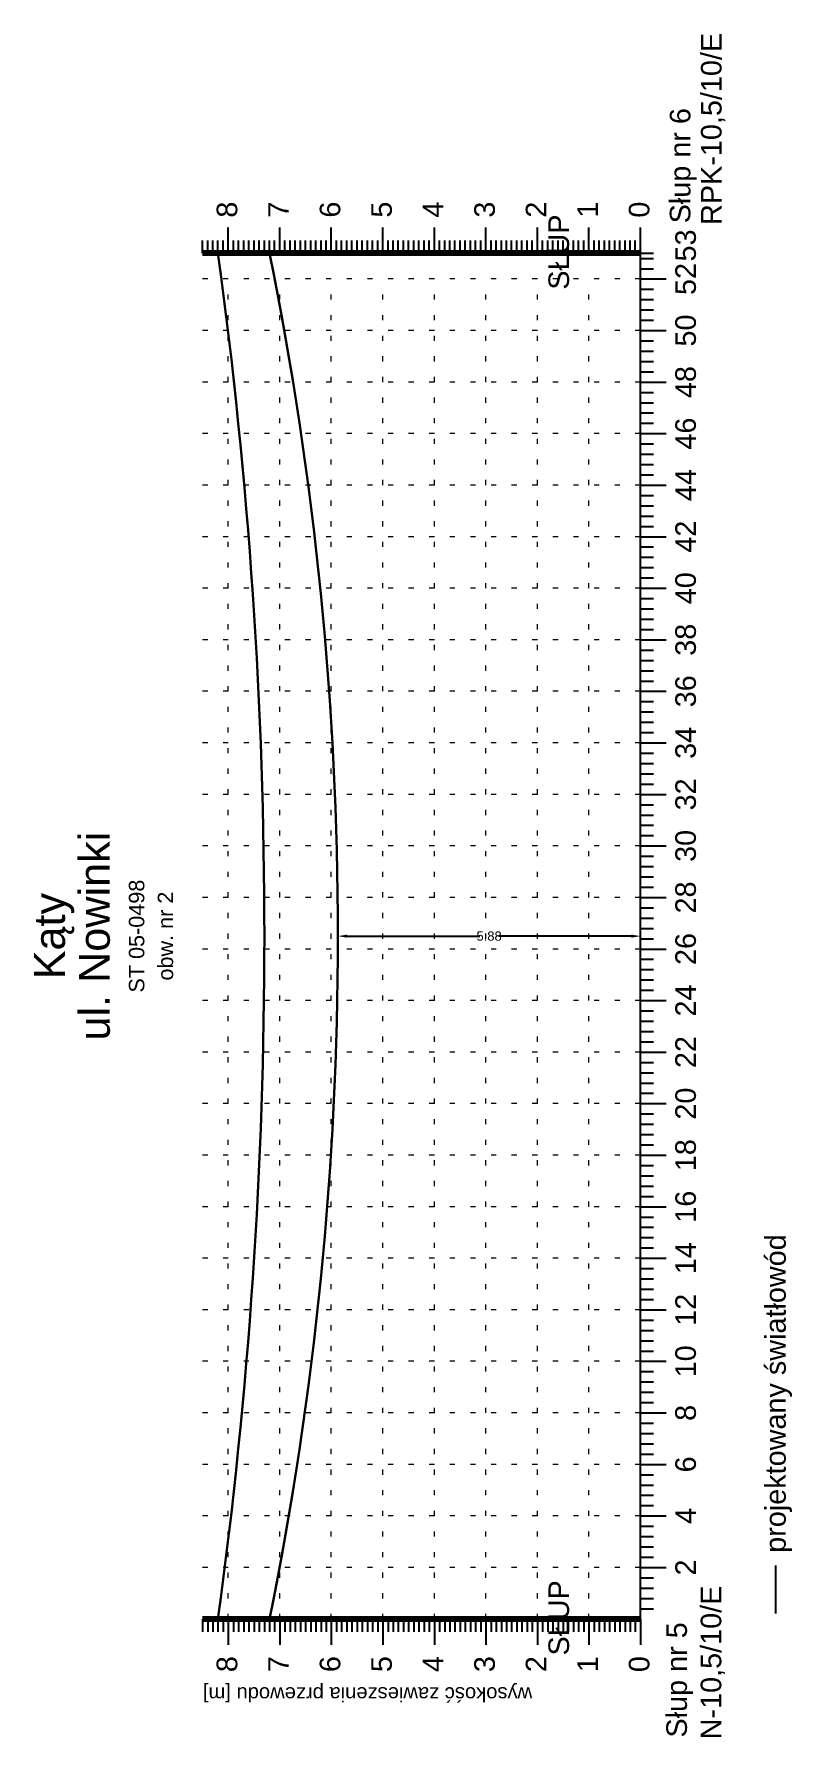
# Model space of a CAD drawing. Header units: inches. Extents: x -871 to 330, y 1326 to 1364.
# Drawn here: x 13.63 to 28.34, y 1329.22 to 1362.26 of the extents above; entities that cross this region are included whole.
import ezdxf
from ezdxf.enums import TextEntityAlignment as Align

# ---------------------------------------------------------------- set-up
doc = ezdxf.new("R2010")
doc.units = ezdxf.units.IN
doc.header["$MEASUREMENT"] = 0
doc.linetypes.add('ACAD_ISO07W100', pattern=[3, 0, -3])
doc.layers.add('ramka', color=7, linetype='Continuous', plot=False)
doc.styles.get("Standard").update_dxf_attribs({"font": 'arial.ttf'})
doc.dimstyles.get("Standard").update_dxf_attribs({"dimtxt": 0.25, "dimasz": 0.18, "dimexe": 0.18, "dimexo": 0.0625, "dimgap": -0.09, "dimtad": 0, "dimtih": 1, "dimtoh": 1, "dimzin": 0, "dimdsep": 46, "dimtxsty": 'Standard', "dimcen": 0.09, "dimadec": 0, "dimazin": 0, "dimtfac": 1, "dimtofl": 0, "dimtmove": 0, "dimatfit": 3, "dimfxl": 1, "dimtolj": 1, "dimtzin": 0, "dimarcsym": 0})

# ---------------------------------------------------------------- blocks, each defined once
blk = doc.blocks.new('*D17')
at = {"color": 0, "lineweight": -2}
for p, q in [((19.527, 1344.813), (19.527, 1344.938)), ((19.707, 1344.758), (22.284, 1344.758)), ((25.222, 1344.758), (22.644, 1344.758)), ((25.402, 1344.663), (25.402, 1344.938))]:
    blk.add_line(p, q, dxfattribs=at)
at = {"color": 0}
for points in [[(19.707, 1344.788), (19.707, 1344.728), (19.527, 1344.758)], [(25.222, 1344.788), (25.222, 1344.728), (25.402, 1344.758)]]:
    blk.add_solid(points, dxfattribs=at)
at = {"layer": 'Defpoints', "color": 0}
for p in [(19.527, 1344.75), (25.402, 1344.758), (25.402, 1344.6)]:
    blk.add_point(p, dxfattribs=at)
at = {"color": 0, "lineweight": 25, "insert": (22.464, 1344.758), "char_height": 0.18, "attachment_point": 5}
blk.add_mtext('\\A1;5.88', dxfattribs=at)

msp = doc.modelspace()

# ---------------------------------------------------------------- linework, layer by layer
for p, q in [((17.402, 1358.008), (17.402, 1358.508)), ((18.402, 1358.008), (18.402, 1358.508)), ((19.402, 1358.008), (19.402, 1358.508)), ((20.402, 1358.008), (20.402, 1358.508)), ((21.402, 1358.008), (21.402, 1358.508)), ((22.402, 1358.008), (22.402, 1358.508)), ((23.402, 1358.008), (23.402, 1358.508)), ((24.402, 1358.008), (24.402, 1358.508)), ((25.402, 1358.008), (25.402, 1358.508)), ((16.902, 1358.008), (16.902, 1358.258)), ((16.902, 1358.008), (25.402, 1358.008)), ((17.002, 1358.008), (17.002, 1358.258)), ((17.102, 1358.008), (17.102, 1358.258)), ((17.202, 1358.008), (17.202, 1358.258)), ((17.302, 1358.008), (17.302, 1358.258)), ((17.502, 1358.008), (17.502, 1358.258)), ((17.602, 1358.008), (17.602, 1358.258)), ((17.702, 1358.008), (17.702, 1358.258)), ((17.802, 1358.008), (17.802, 1358.258)), ((17.902, 1358.008), (17.902, 1358.258)), ((18.002, 1358.008), (18.002, 1358.258)), ((18.102, 1358.008), (18.102, 1358.258)), ((18.202, 1358.008), (18.202, 1358.258)), ((18.302, 1358.008), (18.302, 1358.258)), ((18.502, 1358.008), (18.502, 1358.258)), ((18.602, 1358.008), (18.602, 1358.258)), ((18.702, 1358.008), (18.702, 1358.258)), ((18.802, 1358.008), (18.802, 1358.258)), ((18.902, 1358.008), (18.902, 1358.258)), ((19.002, 1358.008), (19.002, 1358.258)), ((19.102, 1358.008), (19.102, 1358.258)), ((19.202, 1358.008), (19.202, 1358.258)), ((19.302, 1358.008), (19.302, 1358.258)), ((19.502, 1358.008), (19.502, 1358.258)), ((19.602, 1358.008), (19.602, 1358.258)), ((19.702, 1358.008), (19.702, 1358.258)), ((19.802, 1358.008), (19.802, 1358.258)), ((19.902, 1358.008), (19.902, 1358.258)), ((20.002, 1358.008), (20.002, 1358.258)), ((20.102, 1358.008), (20.102, 1358.258)), ((20.202, 1358.008), (20.202, 1358.258)), ((20.302, 1358.008), (20.302, 1358.258)), ((20.502, 1358.008), (20.502, 1358.258)), ((20.602, 1358.008), (20.602, 1358.258)), ((20.702, 1358.008), (20.702, 1358.258)), ((20.802, 1358.008), (20.802, 1358.258)), ((20.902, 1358.008), (20.902, 1358.258)), ((21.002, 1358.008), (21.002, 1358.258)), ((21.102, 1358.008), (21.102, 1358.258)), ((21.202, 1358.008), (21.202, 1358.258)), ((21.302, 1358.008), (21.302, 1358.258)), ((21.502, 1358.008), (21.502, 1358.258)), ((21.602, 1358.008), (21.602, 1358.258)), ((21.702, 1358.008), (21.702, 1358.258)), ((21.802, 1358.008), (21.802, 1358.258)), ((21.902, 1358.008), (21.902, 1358.258)), ((22.002, 1358.008), (22.002, 1358.258)), ((22.102, 1358.008), (22.102, 1358.258)), ((22.202, 1358.008), (22.202, 1358.258)), ((22.302, 1358.008), (22.302, 1358.258)), ((22.502, 1358.008), (22.502, 1358.258)), ((22.602, 1358.008), (22.602, 1358.258)), ((22.702, 1358.008), (22.702, 1358.258)), ((22.802, 1358.008), (22.802, 1358.258)), ((22.902, 1358.008), (22.902, 1358.258)), ((23.002, 1358.008), (23.002, 1358.258)), ((23.102, 1358.008), (23.102, 1358.258)), ((23.202, 1358.008), (23.202, 1358.258)), ((23.302, 1358.008), (23.302, 1358.258)), ((23.502, 1358.008), (23.502, 1358.258)), ((23.602, 1358.008), (23.602, 1358.258)), ((23.702, 1358.008), (23.702, 1358.258)), ((23.802, 1358.008), (23.802, 1358.258)), ((23.902, 1358.008), (23.902, 1358.258)), ((24.002, 1358.008), (24.002, 1358.258)), ((24.102, 1358.008), (24.102, 1358.258)), ((24.202, 1358.008), (24.202, 1358.258)), ((24.302, 1358.008), (24.302, 1358.258)), ((24.502, 1358.008), (24.502, 1358.258)), ((24.602, 1358.008), (24.602, 1358.258)), ((24.702, 1358.008), (24.702, 1358.258)), ((24.802, 1358.008), (24.802, 1358.258)), ((24.902, 1358.008), (24.902, 1358.258)), ((25.002, 1358.008), (25.002, 1358.258)), ((25.102, 1358.008), (25.102, 1358.258)), ((25.202, 1358.008), (25.202, 1358.258)), ((25.302, 1358.008), (25.302, 1358.258)), ((25.402, 1331.508), (25.402, 1358.008)), ((25.402, 1358.008), (25.652, 1358.008)), ((25.402, 1357.908), (25.652, 1357.908)), ((25.402, 1357.708), (25.652, 1357.708)), ((25.402, 1357.508), (25.902, 1357.508)), ((25.402, 1357.308), (25.652, 1357.308)), ((25.402, 1357.108), (25.652, 1357.108)), ((25.402, 1356.908), (25.652, 1356.908)), ((25.402, 1356.708), (25.652, 1356.708)), ((25.402, 1356.508), (25.902, 1356.508)), ((25.402, 1356.308), (25.652, 1356.308)), ((25.402, 1356.108), (25.652, 1356.108)), ((25.402, 1355.908), (25.652, 1355.908)), ((25.402, 1355.708), (25.652, 1355.708)), ((25.402, 1355.508), (25.902, 1355.508)), ((25.402, 1355.308), (25.652, 1355.308)), ((25.402, 1355.108), (25.652, 1355.108)), ((25.402, 1354.908), (25.652, 1354.908)), ((25.402, 1354.708), (25.652, 1354.708)), ((25.402, 1354.508), (25.902, 1354.508)), ((25.402, 1354.308), (25.652, 1354.308)), ((25.402, 1354.108), (25.652, 1354.108)), ((25.402, 1353.908), (25.652, 1353.908)), ((25.402, 1353.708), (25.652, 1353.708)), ((25.402, 1353.508), (25.902, 1353.508)), ((25.402, 1353.308), (25.652, 1353.308)), ((25.402, 1353.108), (25.652, 1353.108)), ((25.402, 1352.908), (25.652, 1352.908)), ((25.402, 1352.708), (25.652, 1352.708)), ((25.402, 1352.508), (25.902, 1352.508)), ((25.402, 1352.308), (25.652, 1352.308)), ((25.402, 1352.108), (25.652, 1352.108)), ((25.402, 1351.908), (25.652, 1351.908)), ((25.402, 1351.708), (25.652, 1351.708)), ((25.402, 1351.508), (25.902, 1351.508)), ((25.402, 1351.308), (25.652, 1351.308)), ((25.402, 1351.108), (25.652, 1351.108)), ((25.402, 1350.908), (25.652, 1350.908)), ((25.402, 1350.708), (25.652, 1350.708)), ((25.402, 1350.508), (25.902, 1350.508)), ((25.402, 1350.308), (25.652, 1350.308)), ((25.402, 1350.108), (25.652, 1350.108)), ((25.402, 1349.908), (25.652, 1349.908)), ((25.402, 1349.708), (25.652, 1349.708)), ((25.402, 1349.508), (25.902, 1349.508)), ((25.402, 1349.308), (25.652, 1349.308)), ((25.402, 1349.108), (25.652, 1349.108)), ((25.402, 1348.908), (25.652, 1348.908)), ((25.402, 1348.708), (25.652, 1348.708)), ((25.402, 1348.508), (25.902, 1348.508)), ((25.402, 1348.308), (25.652, 1348.308)), ((25.402, 1348.108), (25.652, 1348.108)), ((25.402, 1347.908), (25.652, 1347.908)), ((25.402, 1347.708), (25.652, 1347.708)), ((25.402, 1347.508), (25.902, 1347.508)), ((25.402, 1347.308), (25.652, 1347.308)), ((25.402, 1347.108), (25.652, 1347.108)), ((25.402, 1346.908), (25.652, 1346.908)), ((25.402, 1346.708), (25.652, 1346.708)), ((25.402, 1346.508), (25.902, 1346.508)), ((25.402, 1346.308), (25.652, 1346.308)), ((25.402, 1346.108), (25.652, 1346.108)), ((25.402, 1345.908), (25.652, 1345.908)), ((25.402, 1345.708), (25.652, 1345.708)), ((25.402, 1345.508), (25.902, 1345.508)), ((25.402, 1345.308), (25.652, 1345.308)), ((25.402, 1345.108), (25.652, 1345.108)), ((25.402, 1344.908), (25.652, 1344.908)), ((25.402, 1344.708), (25.652, 1344.708)), ((25.402, 1344.508), (25.902, 1344.508)), ((25.402, 1344.308), (25.652, 1344.308)), ((25.402, 1344.108), (25.652, 1344.108)), ((25.402, 1343.908), (25.652, 1343.908)), ((25.402, 1343.708), (25.652, 1343.708)), ((25.402, 1343.508), (25.902, 1343.508)), ((25.402, 1343.308), (25.652, 1343.308)), ((25.402, 1343.108), (25.652, 1343.108)), ((25.402, 1342.908), (25.652, 1342.908)), ((25.402, 1342.708), (25.652, 1342.708)), ((25.402, 1342.508), (25.902, 1342.508)), ((25.402, 1342.308), (25.652, 1342.308)), ((25.402, 1342.108), (25.652, 1342.108)), ((25.402, 1341.908), (25.652, 1341.908)), ((25.402, 1341.708), (25.652, 1341.708)), ((25.402, 1341.508), (25.902, 1341.508)), ((25.402, 1341.308), (25.652, 1341.308)), ((25.402, 1341.108), (25.652, 1341.108)), ((25.402, 1340.908), (25.652, 1340.908)), ((25.402, 1340.708), (25.652, 1340.708)), ((25.402, 1340.508), (25.902, 1340.508)), ((25.402, 1340.308), (25.652, 1340.308)), ((25.402, 1340.108), (25.652, 1340.108)), ((25.402, 1339.908), (25.652, 1339.908)), ((25.402, 1339.708), (25.652, 1339.708)), ((25.402, 1339.508), (25.902, 1339.508)), ((25.402, 1339.308), (25.652, 1339.308)), ((25.402, 1339.108), (25.652, 1339.108)), ((25.402, 1338.908), (25.652, 1338.908)), ((25.402, 1338.708), (25.652, 1338.708)), ((25.402, 1338.508), (25.902, 1338.508)), ((25.402, 1338.308), (25.652, 1338.308)), ((25.402, 1338.108), (25.652, 1338.108)), ((25.402, 1337.908), (25.652, 1337.908)), ((25.402, 1337.708), (25.652, 1337.708)), ((25.402, 1337.508), (25.902, 1337.508)), ((25.402, 1337.308), (25.652, 1337.308)), ((25.402, 1337.108), (25.652, 1337.108)), ((25.402, 1336.908), (25.652, 1336.908)), ((25.402, 1336.708), (25.652, 1336.708)), ((25.402, 1336.508), (25.902, 1336.508)), ((25.402, 1336.308), (25.652, 1336.308)), ((25.402, 1336.108), (25.652, 1336.108)), ((25.402, 1335.908), (25.652, 1335.908)), ((25.402, 1335.708), (25.652, 1335.708)), ((25.402, 1335.508), (25.902, 1335.508)), ((25.402, 1335.308), (25.652, 1335.308)), ((25.402, 1335.108), (25.652, 1335.108)), ((25.402, 1334.908), (25.652, 1334.908)), ((25.402, 1334.708), (25.652, 1334.708)), ((25.402, 1334.508), (25.902, 1334.508)), ((25.402, 1334.308), (25.652, 1334.308)), ((25.402, 1334.108), (25.652, 1334.108)), ((25.402, 1333.908), (25.652, 1333.908)), ((25.402, 1333.708), (25.652, 1333.708)), ((25.402, 1333.508), (25.902, 1333.508)), ((25.402, 1333.308), (25.652, 1333.308)), ((25.402, 1333.108), (25.652, 1333.108)), ((25.402, 1332.908), (25.652, 1332.908)), ((25.402, 1332.708), (25.652, 1332.708)), ((25.402, 1332.508), (25.902, 1332.508)), ((25.402, 1332.308), (25.652, 1332.308)), ((25.402, 1332.108), (25.652, 1332.108)), ((25.402, 1331.908), (25.652, 1331.908)), ((25.402, 1331.708), (25.652, 1331.708)), ((16.902, 1331.508), (25.402, 1331.508)), ((16.902, 1331.508), (16.902, 1331.258)), ((17.002, 1331.508), (17.002, 1331.258)), ((17.102, 1331.508), (17.102, 1331.258)), ((17.202, 1331.508), (17.202, 1331.258)), ((17.302, 1331.508), (17.302, 1331.258)), ((17.402, 1331.508), (17.402, 1331.008)), ((17.502, 1331.508), (17.502, 1331.258)), ((17.602, 1331.508), (17.602, 1331.258)), ((17.702, 1331.508), (17.702, 1331.258)), ((17.802, 1331.508), (17.802, 1331.258)), ((17.902, 1331.508), (17.902, 1331.258)), ((18.002, 1331.508), (18.002, 1331.258)), ((18.102, 1331.508), (18.102, 1331.258)), ((18.202, 1331.508), (18.202, 1331.258)), ((18.302, 1331.508), (18.302, 1331.258)), ((18.402, 1331.508), (18.402, 1331.008)), ((18.502, 1331.508), (18.502, 1331.258)), ((18.602, 1331.508), (18.602, 1331.258)), ((18.702, 1331.508), (18.702, 1331.258)), ((18.802, 1331.508), (18.802, 1331.258)), ((18.902, 1331.508), (18.902, 1331.258)), ((19.002, 1331.508), (19.002, 1331.258)), ((19.102, 1331.508), (19.102, 1331.258)), ((19.202, 1331.508), (19.202, 1331.258)), ((19.302, 1331.508), (19.302, 1331.258)), ((19.402, 1331.508), (19.402, 1331.008)), ((19.502, 1331.508), (19.502, 1331.258)), ((19.602, 1331.508), (19.602, 1331.258)), ((19.702, 1331.508), (19.702, 1331.258)), ((19.802, 1331.508), (19.802, 1331.258)), ((19.902, 1331.508), (19.902, 1331.258)), ((20.002, 1331.508), (20.002, 1331.258)), ((20.102, 1331.508), (20.102, 1331.258)), ((20.202, 1331.508), (20.202, 1331.258)), ((20.302, 1331.508), (20.302, 1331.258)), ((20.402, 1331.508), (20.402, 1331.008)), ((20.502, 1331.508), (20.502, 1331.258)), ((20.602, 1331.508), (20.602, 1331.258)), ((20.702, 1331.508), (20.702, 1331.258)), ((20.802, 1331.508), (20.802, 1331.258)), ((20.902, 1331.508), (20.902, 1331.258)), ((21.002, 1331.508), (21.002, 1331.258)), ((21.102, 1331.508), (21.102, 1331.258)), ((21.202, 1331.508), (21.202, 1331.258)), ((21.302, 1331.508), (21.302, 1331.258)), ((21.402, 1331.508), (21.402, 1331.008)), ((21.502, 1331.508), (21.502, 1331.258)), ((21.602, 1331.508), (21.602, 1331.258)), ((21.702, 1331.508), (21.702, 1331.258)), ((21.802, 1331.508), (21.802, 1331.258)), ((21.902, 1331.508), (21.902, 1331.258)), ((22.002, 1331.508), (22.002, 1331.258)), ((22.102, 1331.508), (22.102, 1331.258)), ((22.202, 1331.508), (22.202, 1331.258)), ((22.302, 1331.508), (22.302, 1331.258)), ((22.402, 1331.508), (22.402, 1331.008)), ((22.502, 1331.508), (22.502, 1331.258)), ((22.602, 1331.508), (22.602, 1331.258)), ((22.702, 1331.508), (22.702, 1331.258)), ((22.802, 1331.508), (22.802, 1331.258)), ((22.902, 1331.508), (22.902, 1331.258)), ((23.002, 1331.508), (23.002, 1331.258)), ((23.102, 1331.508), (23.102, 1331.258)), ((23.202, 1331.508), (23.202, 1331.258)), ((23.302, 1331.508), (23.302, 1331.258)), ((23.402, 1331.508), (23.402, 1331.008)), ((23.502, 1331.508), (23.502, 1331.258)), ((23.602, 1331.508), (23.602, 1331.258)), ((23.702, 1331.508), (23.702, 1331.258)), ((23.802, 1331.508), (23.802, 1331.258)), ((23.902, 1331.508), (23.902, 1331.258)), ((24.002, 1331.508), (24.002, 1331.258)), ((24.102, 1331.508), (24.102, 1331.258)), ((24.202, 1331.508), (24.202, 1331.258)), ((24.302, 1331.508), (24.302, 1331.258)), ((24.402, 1331.508), (24.402, 1331.008)), ((24.502, 1331.508), (24.502, 1331.258)), ((24.602, 1331.508), (24.602, 1331.258)), ((24.702, 1331.508), (24.702, 1331.258)), ((24.802, 1331.508), (24.802, 1331.258)), ((24.902, 1331.508), (24.902, 1331.258)), ((25.002, 1331.508), (25.002, 1331.258)), ((25.102, 1331.508), (25.102, 1331.258)), ((25.202, 1331.508), (25.202, 1331.258)), ((25.302, 1331.508), (25.302, 1331.258)), ((25.402, 1331.508), (25.402, 1331.008))]:
    msp.add_line(p, q)
at = {"linetype": 'ACAD_ISO07W100', "lineweight": 15, "ltscale": 0.1}
for p, q in [((25.402, 1358.008), (16.902, 1358.008)), ((25.402, 1357.508), (16.902, 1357.508)), ((17.402, 1331.508), (17.402, 1357.508)), ((18.402, 1331.508), (18.402, 1357.508)), ((19.402, 1331.508), (19.402, 1357.508)), ((20.402, 1331.508), (20.402, 1357.508)), ((21.402, 1331.508), (21.402, 1357.508)), ((22.402, 1331.508), (22.402, 1357.508)), ((23.402, 1331.508), (23.402, 1357.508)), ((24.402, 1331.508), (24.402, 1357.508)), ((25.402, 1331.508), (25.402, 1357.508)), ((25.402, 1356.508), (16.902, 1356.508)), ((25.402, 1355.508), (16.902, 1355.508)), ((25.402, 1354.508), (16.902, 1354.508)), ((25.402, 1353.508), (16.902, 1353.508)), ((25.402, 1352.508), (16.902, 1352.508)), ((25.402, 1351.508), (16.902, 1351.508)), ((25.402, 1350.508), (16.902, 1350.508)), ((25.402, 1349.508), (16.902, 1349.508)), ((25.402, 1348.508), (16.902, 1348.508)), ((25.402, 1347.508), (16.902, 1347.508)), ((25.402, 1346.508), (16.902, 1346.508)), ((25.402, 1345.508), (16.902, 1345.508)), ((25.402, 1344.508), (16.902, 1344.508)), ((25.402, 1343.508), (16.902, 1343.508)), ((25.402, 1342.508), (16.902, 1342.508)), ((25.402, 1341.508), (16.902, 1341.508)), ((25.402, 1340.508), (16.902, 1340.508)), ((25.402, 1339.508), (16.902, 1339.508)), ((25.402, 1338.508), (16.902, 1338.508)), ((25.402, 1337.508), (16.902, 1337.508)), ((25.402, 1336.508), (16.902, 1336.508)), ((25.402, 1335.508), (16.902, 1335.508)), ((25.402, 1334.508), (16.902, 1334.508)), ((25.402, 1333.508), (16.902, 1333.508)), ((25.402, 1332.508), (16.902, 1332.508))]:
    msp.add_line(p, q, dxfattribs=at)
at = {"lineweight": 100}
for p, q in [((25.402, 1358.008), (16.902, 1358.008)), ((25.402, 1331.508), (16.902, 1331.508))]:
    msp.add_line(p, q, dxfattribs=at)
at = {"color": 3, "lineweight": 25}
msp.add_line((28.032, 1331.613), (28.032, 1332.544), dxfattribs=at)
at = {"lineweight": 30}
msp.add_arc((-79.883, 1344.758), 97.985, 352.22836, 7.77164, dxfattribs=at)
at = {"color": 3, "lineweight": 30}
msp.add_arc((-47.386, 1344.758), 66.913, 348.57881, 11.42119, dxfattribs=at)
at = {"layer": 'ramka'}
msp.add_line((25.402, 1331.508), (25.402, 1344.758), dxfattribs=at)

# ---------------------------------------------------------------- texts
for s, p in [('RPK-10,5/10/E', (26.976, 1358.557)), ('Słup nr 6', (26.371, 1358.588)), ('8', (17.576, 1358.698)), ('7', (18.576, 1358.698)), ('6', (19.576, 1358.698)), ('5', (20.576, 1358.698)), ('4', (21.576, 1358.698)), ('3', (22.576, 1358.698)), ('2', (23.576, 1358.698)), ('1', (24.576, 1358.698)), ('0', (25.576, 1358.698)), ('projektowany światłowód', (28.222, 1332.793)), ('N-10,5/10/E', (26.971, 1329.174)), ('Słup nr 5', (26.304, 1329.208))]:
    msp.add_text(s, height=0.4, rotation=90).set_placement(p)
for s, height, p in [('53', 0.4, (26.478, 1358.158)), ('52', 0.4, (26.478, 1357.508)), ('50', 0.4, (26.478, 1356.508)), ('48', 0.4, (26.478, 1355.508)), ('46', 0.4, (26.478, 1354.508)), ('44', 0.4, (26.478, 1353.508)), ('42', 0.4, (26.478, 1352.508)), ('40', 0.4, (26.478, 1351.508)), ('38', 0.4, (26.478, 1350.508)), ('36', 0.4, (26.478, 1349.508)), ('34', 0.4, (26.478, 1348.508)), ('32', 0.4, (26.478, 1347.508)), ('ul. Nowinki', 0.6, (15.102, 1344.758)), ('30', 0.4, (26.478, 1346.508)), ('ST 05-0498', 0.3, (15.772, 1344.758)), ('28', 0.4, (26.478, 1345.508)), ('Kąty', 0.6, (14.232, 1344.758)), ('obw. nr 2', 0.3, (16.332, 1344.758)), ('26', 0.4, (26.478, 1344.508)), ('24', 0.4, (26.478, 1343.508)), ('22', 0.4, (26.478, 1342.508)), ('20', 0.4, (26.478, 1341.508)), ('18', 0.4, (26.478, 1340.508)), ('16', 0.4, (26.478, 1339.508)), ('14', 0.4, (26.478, 1338.508)), ('12', 0.4, (26.478, 1337.508)), ('10', 0.4, (26.478, 1336.508)), ('8', 0.4, (26.478, 1335.508)), ('6', 0.4, (26.478, 1334.508)), ('4', 0.4, (26.478, 1333.508)), ('2', 0.4, (26.478, 1332.508))]:
    msp.add_text(s, height=height, rotation=90).set_placement(p, align=Align.CENTER)
for s, p in [('8', (17.576, 1330.788)), ('7', (18.576, 1330.788)), ('6', (19.576, 1330.788)), ('5', (20.576, 1330.788)), ('4', (21.576, 1330.788)), ('3', (22.576, 1330.788)), ('2', (23.576, 1330.788)), ('1', (24.576, 1330.788)), ('0', (25.576, 1330.788))]:
    msp.add_text(s, height=0.4, rotation=90).set_placement(p, align=Align.RIGHT)
at = {"attachment_point": 1}
for s, insert, char_height, width, rotation in [('SŁUP', (23.616, 1357.3), 0.4, 1.537, 90), ('SŁUP', (23.616, 1330.8), 0.4, 1.537, 90), ('wysokość zawieszenia przewodu [m]', (23.3, 1329.905), 0.28, 9.28, 180)]:
    msp.add_mtext(s, dxfattribs=dict(at, insert=insert, char_height=char_height, width=width, rotation=rotation))

# ---------------------------------------------------------------- dimensions: what is measured, and where the dimension line sits
at = {"lineweight": 25}
dim = msp.add_linear_dim(base=(25.402, 1344.758), p1=(19.527, 1344.75), p2=(25.402, 1344.6), angle=180, text='5.88', dimstyle='Standard', dxfattribs=at)
dim.commit()
dim.dimension.update_dxf_attribs({"geometry": '*D17', "text_midpoint": (22.464, 1344.758)})

doc.saveas('drawing.dxf')
